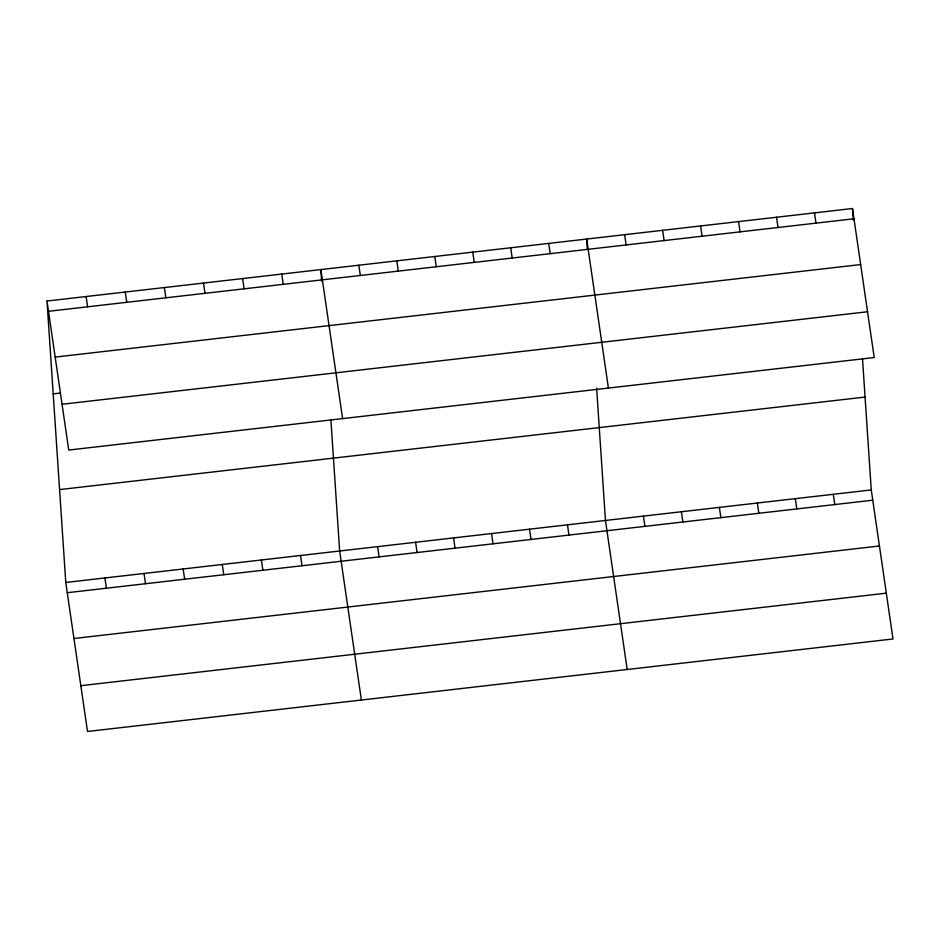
<?xml version="1.0" encoding="UTF-8"?>
<svg xmlns="http://www.w3.org/2000/svg" width="940" height="940" viewBox="0 0 940 940"><rect width="100%" height="100%" fill="white"/><g stroke="black" fill="none" stroke-linecap="round" stroke-linejoin="round"><path stroke-width="1.41" d="M47 301.035L852.486 208.516L874.224 357.541L68.737 450.06L47 301.035L65.776 582.459L87.514 731.485L893 638.965L871.263 489.94L862.532 359.08M48.492 311.293L853.978 218.773M55.178 357.082L860.652 264.563M53.192 393.907L60.442 393.073M62.064 404.271L867.538 311.751M59.584 489.587L865.059 397.068M65.776 582.459L871.263 489.94M67.281 592.705L872.755 500.197M73.954 638.507L879.441 545.987M80.84 685.683L886.314 593.175M814.51 212.875L816.002 223.133M833.286 494.299L834.779 504.557M776.534 217.234L778.026 227.492M795.311 498.658L796.815 508.916M738.558 221.605L740.062 231.863M757.346 503.018L758.839 513.275M700.594 225.964L702.086 236.222M719.37 507.377L720.863 517.635M662.618 230.324L664.11 240.581M681.394 511.748L682.886 522.005M624.642 234.683L626.146 244.941M643.418 516.107L644.922 526.365M608.415 388.079L586.678 239.042L587.347 249.206M627.192 669.491L605.454 520.466L596.63 388.197M548.702 243.413L550.194 253.671M567.478 524.826L568.97 535.083M510.726 247.772L512.218 258.03M529.502 529.185L531.006 539.442M472.75 252.132L474.254 262.389M491.538 533.556L493.03 543.813M434.785 256.491L436.278 266.749M453.562 537.915L455.054 548.173M396.809 260.85L398.302 271.108M415.586 542.274L417.078 552.532M358.833 265.221L360.337 275.479M377.61 546.634L379.114 556.891M342.606 418.606L320.869 269.58L321.633 281.189M361.383 700.03L339.646 550.993L330.915 420.133M281.742 274.069L283.234 284.327M300.518 555.493L302.01 565.751M242.614 278.569L244.118 288.827M261.391 559.981L262.894 570.239M203.498 283.058L204.991 293.315M222.275 564.482L223.767 574.74M164.371 287.558L165.863 297.816M183.147 568.97L184.639 579.228M125.243 292.046L126.747 302.304M144.02 573.471L145.524 583.728M86.127 296.535L87.62 306.793M104.904 577.959L106.396 588.217M852.486 208.516L853.25 220.125"/></g></svg>
